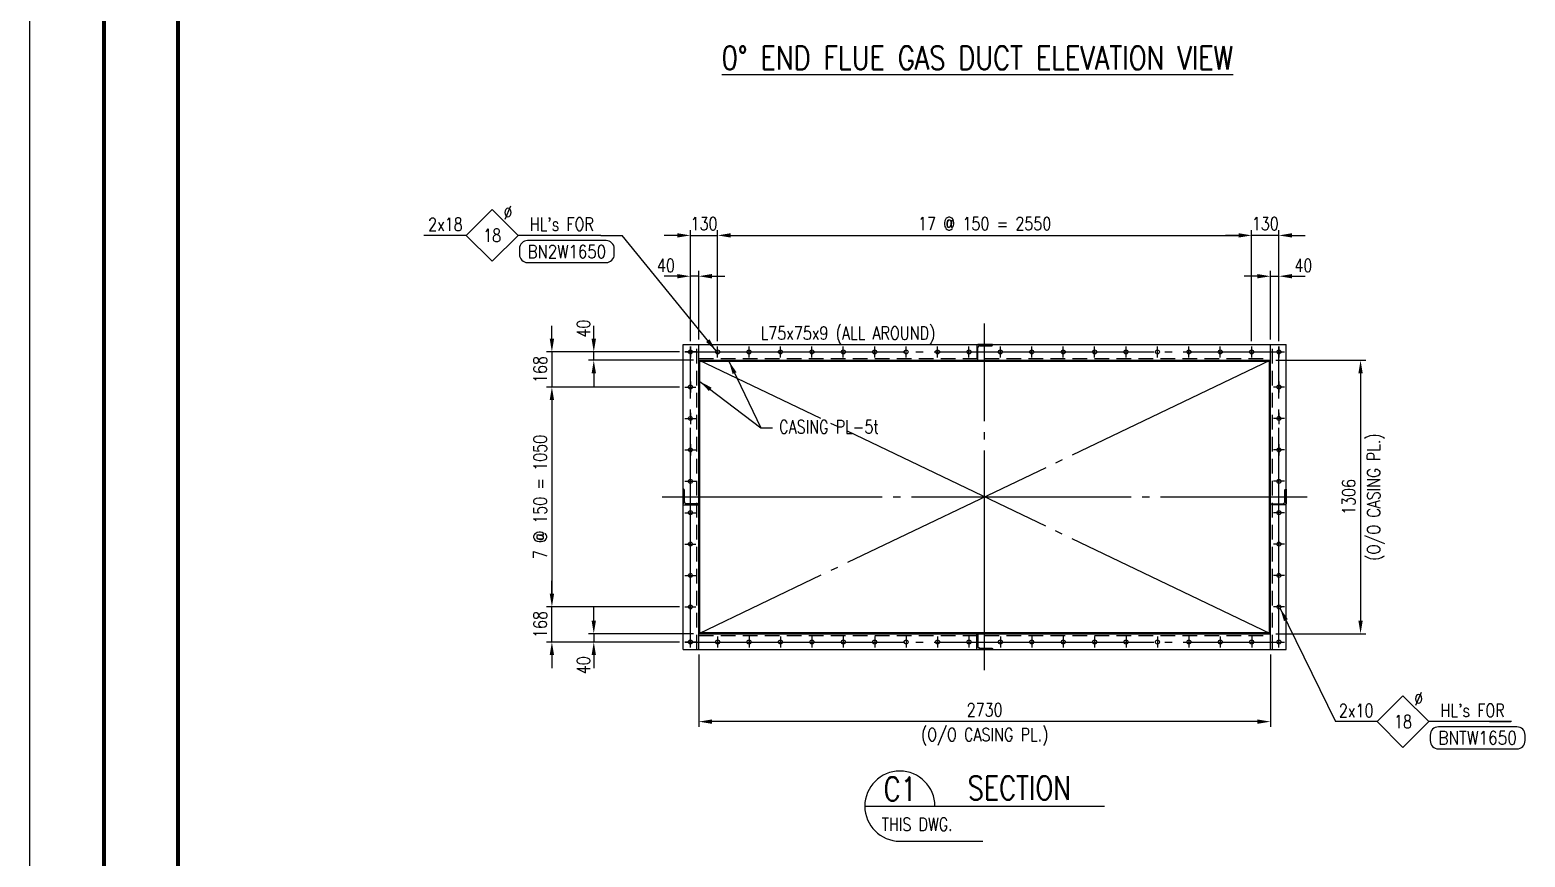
# Model space of a CAD drawing. Header units: millimetres. Extents: x 0 to 134087, y -49114 to 20834.
# Drawn here: x 46775 to 53915, y -45241 to -41289 of the extents above; entities that cross this region are included whole.
import ezdxf
from ezdxf.enums import TextEntityAlignment as Align

# ---------------------------------------------------------------- set-up
doc = ezdxf.new("R2010")
doc.units = ezdxf.units.MM
doc.header["$LTSCALE"] = 35
doc.linetypes.add('JNK-CENTER', pattern=[34, 30, -1.5, 1, -1.5])
doc.linetypes.add('JNK-HIDDEN', pattern=[3, 2, -1])
for name, color, linetype in [('CEN-R', 1, 'JNK-CENTER'), ('CON-C', 4, 'Continuous'), ('CON-G', 3, 'Continuous'), ('CON-W', 7, 'Continuous'), ('CON-Y', 2, 'Continuous'), ('Dim-W', 7, 'Continuous'), ('HID-Y', 2, 'JNK-HIDDEN'), ('STL-OBJT', 7, 'Continuous'), ('TXT-C', 4, 'Continuous')]:
    doc.layers.add(name, color=color, linetype=linetype)
doc.styles.add('SIMPLEX', font='simplex.shx', dxfattribs={"width": 0.8})
doc.dimstyles.new('DIM25', dxfattribs={"dimscale": 25, "dimtxt": 2.5, "dimasz": 2.5, "dimexe": 1, "dimexo": 1, "dimgap": 1, "dimtad": 1, "dimdec": 1, "dimdsep": 46, "dimtxsty": 'SIMPLEX', "dimcen": 0, "dimclrt": 2, "dimazin": 2, "dimtfac": 1, "dimtdec": 1, "dimtix": 1, "dimtmove": 2, "dimatfit": 0, "dimfxl": 0.18, "dimtolj": 1, "dimtzin": 0, "dimarcsym": 0})

# ---------------------------------------------------------------- blocks, each defined once
blk = doc.blocks.new('*D2628')
at = {"layer": 'DEFPOINTS', "color": 0, "transparency": 16777216}
for p in [(52698.9, -42867.6), (52698.9, -44173.6), (53128.9, -44173.6)]:
    blk.add_point(p, dxfattribs=at)
at = {"layer": 'Dim-W', "color": 0, "lineweight": -2, "transparency": 16777216}
for p, q in [((52723.9, -42867.6), (53153.9, -42867.6)), ((53128.9, -42930.1), (53128.9, -44111.1)), ((52723.9, -44173.6), (53153.9, -44173.6))]:
    blk.add_line(p, q, dxfattribs=at)
at = {"layer": 'Dim-W', "color": 0, "transparency": 16777216}
for points in [[(53118.5, -42930.1), (53139.4, -42930.1), (53128.9, -42867.6)], [(53118.5, -44111.1), (53139.4, -44111.1), (53128.9, -44173.6)]]:
    blk.add_solid(points, dxfattribs=at)
at = {"layer": 'Dim-W', "color": 2, "transparency": 16777216, "char_height": 62.5, "attachment_point": 5, "rotation": 90, "style": 'SIMPLEX'}
for s, insert in [('\\A1;(O/O CASING PL.)', (53201.6, -43520.6)), ('\\A1;1306', (53072.7, -43520.6))]:
    blk.add_mtext(s, dxfattribs=dict(at, insert=insert))
blk = doc.blocks.new('TITLE')
at = {"color": 7}
blk.add_line((0, 0), (0, 594.85), dxfattribs=at)
at = {"color": 7, "const_width": 0.707}
for points in [[(14.15, 577.17), (14.15, 17.68)], [(28.29, 17.68), (28.29, 577.52)]]:
    blk.add_lwpolyline(points, dxfattribs=at)
blk = doc.blocks.new('A$C05B03637')
at = {"layer": 'HID-Y'}
for p, q in [((0, 75), (0, 0)), ((75, 75), (0, 75)), ((75, 73), (75, 75)), ((6, 4), (6, 60.5)), ((14.5, 69), (71, 69)), ((0, 0), (2, 0))]:
    blk.add_line(p, q, dxfattribs=at)
for centre, radius, start, end in [((71, 73), 4, 270, 0), ((2, 4), 4, 270, 0), ((14.5, 60.5), 8.5, 90, 180)]:
    blk.add_arc(centre, radius, start, end, dxfattribs=at)
blk = doc.blocks.new('SECTITLE')
at = {"layer": 'CON-G'}
for p, q in [((-1.7, 0), (44.1, 0)), ((5, -6.7), (20.86, -6.7))]:
    blk.add_line(p, q, dxfattribs=at)
blk.add_arc((5, 0), 6.7, 0, 270, dxfattribs=at)
at = {"layer": 'CON-C', "style": 'SIMPLEX', "width": 0.8}
for tag, p in [('ELEVATION', (27.83, 1.22)), ('A', (5.06, 1.04))]:
    blk.add_attdef(tag, text='', height=4.5, dxfattribs=at).set_placement(p, align=Align.CENTER)
at = {"layer": 'CON-Y', "style": 'SIMPLEX', "width": 0.8}
blk.add_attdef('H0000-0000', (1.54, -4.72), '', height=2.5, dxfattribs=at)
blk.add_attdef('SCALE', text='', height=2.5, dxfattribs=at).set_placement((44.9, -3.72), align=Align.RIGHT)
blk = doc.blocks.new('*D2635')
at = {"layer": 'DEFPOINTS', "color": 0, "transparency": 16777216}
for p in [(49968.9, -44248.6), (52698.9, -44248.6), (49968.9, -44593.6)]:
    blk.add_point(p, dxfattribs=at)
at = {"layer": 'Dim-W', "color": 0, "lineweight": -2, "transparency": 16777216}
for p, q in [((49968.9, -44273.6), (49968.9, -44618.6)), ((52698.9, -44273.6), (52698.9, -44618.6)), ((52636.4, -44593.6), (50031.4, -44593.6))]:
    blk.add_line(p, q, dxfattribs=at)
at = {"layer": 'Dim-W', "color": 0, "transparency": 16777216}
for points in [[(50031.4, -44583.2), (50031.4, -44604), (49968.9, -44593.6)], [(52636.4, -44583.2), (52636.4, -44604), (52698.9, -44593.6)]]:
    blk.add_solid(points, dxfattribs=at)
at = {"layer": 'Dim-W', "color": 2, "transparency": 16777216, "char_height": 62.5, "attachment_point": 5, "style": 'SIMPLEX'}
for s, insert in [('\\A1;2730', (51333.9, -44537.3)), ('\\A1;(O/O CASING PL.)', (51333.9, -44666.2))]:
    blk.add_mtext(s, dxfattribs=dict(at, insert=insert))
blk = doc.blocks.new('*D2541')
at = {"layer": 'DEFPOINTS', "color": 0, "transparency": 16777216}
for p in [(49467.4, -42827.6), (49902.4, -42827.6), (49968.9, -42867.6)]:
    blk.add_point(p, dxfattribs=at)
at = {"layer": 'Dim-W', "color": 0, "lineweight": -2, "transparency": 16777216}
for p, q in [((49467.4, -42765.1), (49467.4, -42702.6)), ((49877.4, -42827.6), (49442.4, -42827.6)), ((49467.4, -42867.6), (49467.4, -42827.6)), ((49943.9, -42867.6), (49442.4, -42867.6)), ((49467.4, -42930.1), (49467.4, -42992.6))]:
    blk.add_line(p, q, dxfattribs=at)
at = {"layer": 'Dim-W', "color": 0, "transparency": 16777216}
for points in [[(49457, -42765.1), (49477.9, -42765.1), (49467.4, -42827.6)], [(49457, -42930.1), (49477.9, -42930.1), (49467.4, -42867.6)]]:
    blk.add_solid(points, dxfattribs=at)
at = {"layer": 'Dim-W', "color": 2, "transparency": 16777216, "insert": (49418.2, -42716.6), "char_height": 62.5, "attachment_point": 5, "rotation": 90, "style": 'SIMPLEX'}
blk.add_mtext('\\A1;40', dxfattribs=at)
blk = doc.blocks.new('*D2542')
at = {"layer": 'DEFPOINTS', "color": 0, "transparency": 16777216}
for p in [(49902.4, -42827.6), (49267.4, -42995.6), (49902.4, -42995.6)]:
    blk.add_point(p, dxfattribs=at)
at = {"layer": 'Dim-W', "color": 0, "lineweight": -2, "transparency": 16777216}
for p, q in [((49267.4, -42765.1), (49267.4, -42702.6)), ((49877.4, -42827.6), (49242.4, -42827.6)), ((49267.4, -42827.6), (49267.4, -42995.6)), ((49877.4, -42995.6), (49242.4, -42995.6)), ((49267.4, -43058.1), (49267.4, -43120.6))]:
    blk.add_line(p, q, dxfattribs=at)
at = {"layer": 'Dim-W', "color": 0, "transparency": 16777216}
for points in [[(49257, -42765.1), (49277.9, -42765.1), (49267.4, -42827.6)], [(49257, -43058.1), (49277.9, -43058.1), (49267.4, -42995.6)]]:
    blk.add_solid(points, dxfattribs=at)
at = {"layer": 'Dim-W', "color": 2, "transparency": 16777216, "insert": (49211.2, -42911.6), "char_height": 62.5, "attachment_point": 5, "rotation": 90, "style": 'SIMPLEX'}
blk.add_mtext('\\A1;168', dxfattribs=at)
blk = doc.blocks.new('*D2543')
at = {"layer": 'DEFPOINTS', "color": 0, "transparency": 16777216}
for p in [(49968.9, -44173.6), (49467.4, -44213.6), (49902.4, -44213.6)]:
    blk.add_point(p, dxfattribs=at)
at = {"layer": 'Dim-W', "color": 0, "lineweight": -2, "transparency": 16777216}
for p, q in [((49467.4, -44111.1), (49467.4, -44048.6)), ((49943.9, -44173.6), (49442.4, -44173.6)), ((49467.4, -44173.6), (49467.4, -44213.6)), ((49877.4, -44213.6), (49442.4, -44213.6)), ((49467.4, -44276.1), (49467.4, -44338.6))]:
    blk.add_line(p, q, dxfattribs=at)
at = {"layer": 'Dim-W', "color": 0, "transparency": 16777216}
for points in [[(49457, -44111.1), (49477.9, -44111.1), (49467.4, -44173.6)], [(49457, -44276.1), (49477.9, -44276.1), (49467.4, -44213.6)]]:
    blk.add_solid(points, dxfattribs=at)
at = {"layer": 'Dim-W', "color": 2, "transparency": 16777216, "insert": (49418.2, -44324.5), "char_height": 62.5, "attachment_point": 5, "rotation": 90, "style": 'SIMPLEX'}
blk.add_mtext('\\A1;40', dxfattribs=at)
blk = doc.blocks.new('*D2544')
at = {"layer": 'DEFPOINTS', "color": 0, "transparency": 16777216}
for p in [(49267.4, -44045.6), (49902.4, -44045.6), (49902.4, -44213.6)]:
    blk.add_point(p, dxfattribs=at)
at = {"layer": 'Dim-W', "color": 0, "lineweight": -2, "transparency": 16777216}
for p, q in [((49267.4, -43983.1), (49267.4, -43920.6)), ((49877.4, -44045.6), (49242.4, -44045.6)), ((49267.4, -44213.6), (49267.4, -44045.6)), ((49877.4, -44213.6), (49242.4, -44213.6)), ((49267.4, -44276.1), (49267.4, -44338.6))]:
    blk.add_line(p, q, dxfattribs=at)
at = {"layer": 'Dim-W', "color": 0, "transparency": 16777216}
for points in [[(49257, -43983.1), (49277.9, -43983.1), (49267.4, -44045.6)], [(49257, -44276.1), (49277.9, -44276.1), (49267.4, -44213.6)]]:
    blk.add_solid(points, dxfattribs=at)
at = {"layer": 'Dim-W', "color": 2, "transparency": 16777216, "insert": (49211.2, -44129.6), "char_height": 62.5, "attachment_point": 5, "rotation": 90, "style": 'SIMPLEX'}
blk.add_mtext('\\A1;168', dxfattribs=at)
blk = doc.blocks.new('*D2545')
at = {"layer": 'DEFPOINTS', "color": 0, "transparency": 16777216}
for p in [(49902.4, -42995.6), (49267.4, -44045.6), (49902.4, -44045.6)]:
    blk.add_point(p, dxfattribs=at)
at = {"layer": 'Dim-W', "color": 0, "lineweight": -2, "transparency": 16777216}
for p, q in [((49877.4, -42995.6), (49242.4, -42995.6)), ((49267.4, -43058.1), (49267.4, -43983.1)), ((49877.4, -44045.6), (49242.4, -44045.6))]:
    blk.add_line(p, q, dxfattribs=at)
at = {"layer": 'Dim-W', "color": 0, "transparency": 16777216}
for points in [[(49257, -43058.1), (49277.9, -43058.1), (49267.4, -42995.6)], [(49257, -43983.1), (49277.9, -43983.1), (49267.4, -44045.6)]]:
    blk.add_solid(points, dxfattribs=at)
at = {"layer": 'Dim-W', "color": 2, "transparency": 16777216, "insert": (49211.2, -43520.6), "char_height": 62.5, "attachment_point": 5, "rotation": 90, "style": 'SIMPLEX', "bg_fill": 3, "box_fill_scale": 1.1, "bg_fill_color": 256, "bg_fill_true_color": 13158600, "bg_fill_transparency": 0}
blk.add_mtext('\\A1;7 @ 150 = 1050', dxfattribs=at)
blk = doc.blocks.new('*D2546')
at = {"layer": 'DEFPOINTS', "color": 0, "transparency": 16777216}
for p in [(49928.9, -42466.1), (49928.9, -42801.1), (49968.9, -42792.6)]:
    blk.add_point(p, dxfattribs=at)
at = {"layer": 'Dim-W', "color": 0, "lineweight": -2, "transparency": 16777216}
for p, q in [((49866.4, -42466.1), (49803.9, -42466.1)), ((49928.9, -42776.1), (49928.9, -42441.1)), ((49968.9, -42466.1), (49928.9, -42466.1)), ((49968.9, -42767.6), (49968.9, -42441.1)), ((50031.4, -42466.1), (50093.9, -42466.1))]:
    blk.add_line(p, q, dxfattribs=at)
at = {"layer": 'Dim-W', "color": 0, "transparency": 16777216}
blk.add_solid([(50031.4, -42455.7), (50031.4, -42476.5), (49968.9, -42466.1)], dxfattribs=at)
at = {"layer": 'Dim-W', "color": 2, "transparency": 16777216, "insert": (49812, -42414.5), "char_height": 62.5, "attachment_point": 5, "style": 'SIMPLEX', "bg_fill": 3, "box_fill_scale": 1.1, "bg_fill_color": 256, "bg_fill_true_color": 13158600, "bg_fill_transparency": 0}
blk.add_mtext('\\A1;40', dxfattribs=at)
at = {"layer": 'Dim-W', "color": 0, "transparency": 16777216}
blk.add_solid([(49866.4, -42455.7), (49866.4, -42476.5), (49928.9, -42466.1)], dxfattribs=at)
blk = doc.blocks.new('*D2547')
at = {"layer": 'DEFPOINTS', "color": 0, "transparency": 16777216}
for p in [(50058.9, -42271.1), (49928.9, -42801.1), (50058.9, -42801.1)]:
    blk.add_point(p, dxfattribs=at)
at = {"layer": 'Dim-W', "color": 0, "lineweight": -2, "transparency": 16777216}
for p, q in [((49928.9, -42776.1), (49928.9, -42246.1)), ((50058.9, -42776.1), (50058.9, -42246.1)), ((49866.4, -42271.1), (49803.9, -42271.1)), ((49928.9, -42271.1), (50058.9, -42271.1)), ((50121.4, -42271.1), (50183.9, -42271.1))]:
    blk.add_line(p, q, dxfattribs=at)
at = {"layer": 'Dim-W', "color": 0, "transparency": 16777216}
for points in [[(49866.4, -42260.7), (49866.4, -42281.5), (49928.9, -42271.1)], [(50121.4, -42260.7), (50121.4, -42281.5), (50058.9, -42271.1)]]:
    blk.add_solid(points, dxfattribs=at)
at = {"layer": 'Dim-W', "color": 2, "transparency": 16777216, "insert": (49993.9, -42214.8), "char_height": 62.5, "attachment_point": 5, "style": 'SIMPLEX'}
blk.add_mtext('\\A1;130', dxfattribs=at)
blk = doc.blocks.new('*D2548')
at = {"layer": 'DEFPOINTS', "color": 0, "transparency": 16777216}
for p in [(52738.9, -42466.1), (52698.9, -42792.6), (52738.9, -42801.1)]:
    blk.add_point(p, dxfattribs=at)
at = {"layer": 'Dim-W', "color": 0, "lineweight": -2, "transparency": 16777216}
for p, q in [((52636.4, -42466.1), (52573.9, -42466.1)), ((52698.9, -42767.6), (52698.9, -42441.1)), ((52698.9, -42466.1), (52738.9, -42466.1)), ((52738.9, -42776.1), (52738.9, -42441.1)), ((52801.4, -42466.1), (52863.9, -42466.1))]:
    blk.add_line(p, q, dxfattribs=at)
at = {"layer": 'Dim-W', "color": 0, "transparency": 16777216}
blk.add_solid([(52636.4, -42455.7), (52636.4, -42476.5), (52698.9, -42466.1)], dxfattribs=at)
at = {"layer": 'Dim-W', "color": 2, "transparency": 16777216, "insert": (52855.8, -42414.5), "char_height": 62.5, "attachment_point": 5, "style": 'SIMPLEX', "bg_fill": 3, "box_fill_scale": 1.1, "bg_fill_color": 256, "bg_fill_true_color": 13158600, "bg_fill_transparency": 0}
blk.add_mtext('\\A1;40', dxfattribs=at)
at = {"layer": 'Dim-W', "color": 0, "transparency": 16777216}
blk.add_solid([(52801.4, -42455.7), (52801.4, -42476.5), (52738.9, -42466.1)], dxfattribs=at)
blk = doc.blocks.new('*D2549')
at = {"layer": 'DEFPOINTS', "color": 0, "transparency": 16777216}
for p in [(52608.9, -42271.1), (52608.9, -42801.1), (52738.9, -42801.1)]:
    blk.add_point(p, dxfattribs=at)
at = {"layer": 'Dim-W', "color": 0, "lineweight": -2, "transparency": 16777216}
for p, q in [((52608.9, -42776.1), (52608.9, -42246.1)), ((52738.9, -42776.1), (52738.9, -42246.1)), ((52546.4, -42271.1), (52483.9, -42271.1)), ((52738.9, -42271.1), (52608.9, -42271.1)), ((52801.4, -42271.1), (52863.9, -42271.1))]:
    blk.add_line(p, q, dxfattribs=at)
at = {"layer": 'Dim-W', "color": 0, "transparency": 16777216}
for points in [[(52546.4, -42260.7), (52546.4, -42281.5), (52608.9, -42271.1)], [(52801.4, -42260.7), (52801.4, -42281.5), (52738.9, -42271.1)]]:
    blk.add_solid(points, dxfattribs=at)
at = {"layer": 'Dim-W', "color": 2, "transparency": 16777216, "insert": (52673.9, -42214.8), "char_height": 62.5, "attachment_point": 5, "style": 'SIMPLEX'}
blk.add_mtext('\\A1;130', dxfattribs=at)
blk = doc.blocks.new('*D2550')
at = {"layer": 'DEFPOINTS', "color": 0, "transparency": 16777216}
for p in [(52608.9, -42271.1), (50058.9, -42801.1), (52608.9, -42801.1)]:
    blk.add_point(p, dxfattribs=at)
at = {"layer": 'Dim-W', "color": 0, "lineweight": -2, "transparency": 16777216}
for p, q in [((50058.9, -42776.1), (50058.9, -42246.1)), ((52608.9, -42776.1), (52608.9, -42246.1)), ((50121.4, -42271.1), (52546.4, -42271.1))]:
    blk.add_line(p, q, dxfattribs=at)
at = {"layer": 'Dim-W', "color": 0, "transparency": 16777216}
for points in [[(50121.4, -42260.7), (50121.4, -42281.5), (50058.9, -42271.1)], [(52546.4, -42260.7), (52546.4, -42281.5), (52608.9, -42271.1)]]:
    blk.add_solid(points, dxfattribs=at)
at = {"layer": 'Dim-W', "color": 2, "transparency": 16777216, "insert": (51333.9, -42214.8), "char_height": 62.5, "attachment_point": 5, "style": 'SIMPLEX', "bg_fill": 3, "box_fill_scale": 1.1, "bg_fill_color": 256, "bg_fill_true_color": 13158600, "bg_fill_transparency": 0}
blk.add_mtext('\\A1;17 @ 150 = 2550', dxfattribs=at)
blk = doc.blocks.new('BOLTHOLE')
at = {"layer": 'CON-W'}
blk.add_line((25.7, 0), (9.9, 0), dxfattribs=at)
blk.add_lwpolyline([(0, 0), (4.95, 4.95), (9.9, 0), (4.95, -4.95)], close=True, dxfattribs=at)
at = {"layer": 'CON-Y', "style": 'SIMPLEX', "width": 0.8}
for s, p in [('%%C', (8.81, 3.12)), ("HL's FOR", (24.37, 0.9))]:
    blk.add_text(s, height=2.5, dxfattribs=at).set_placement(p, align=Align.RIGHT)
blk.add_attdef('4', text='', height=2.5, dxfattribs=at).set_placement((-0.69, 0.87), align=Align.RIGHT)
blk.add_attdef('22', text='', height=2.5, dxfattribs=at).set_placement((4.95, 0), align=Align.MIDDLE_CENTER)
blk = doc.blocks.new('boltmark')
at = {"layer": 'CON-Y'}
blk.add_lwpolyline([(0, -4.2), (15, -4.2, 0.414214), (16.56, -2.64), (16.56, -1.56, 0.414214), (15, 0), (0, 0, 0.414214), (-1.56, -1.56), (-1.56, -2.64, 0.414214)], format="xyb", close=True, dxfattribs=at)
at = {"layer": 'CON-G', "style": 'SIMPLEX', "width": 0.802523}
blk.add_attdef('BN2W1650', text='', height=2.5, dxfattribs=at).set_placement((0, -3.35), (15, -3.35), align=Align.FIT)

msp = doc.modelspace()

# ---------------------------------------------------------------- linework, layer by layer
at = {"layer": 'CEN-R'}
for p, q in [((51333.9443, -44348.567), (51333.9443, -42692.567)), ((49955.4443, -42827.567), (49902.4443, -42827.567)), ((49902.4443, -42827.567), (52765.4443, -42827.567)), ((49928.9443, -42801.067), (49928.9443, -42854.067)), ((49928.9443, -44240.067), (49928.9443, -42801.067)), ((50058.9443, -42854.067), (50058.9443, -42801.067)), ((50208.9443, -42854.067), (50208.9443, -42801.067)), ((50358.9443, -42854.067), (50358.9443, -42801.067)), ((50508.9443, -42854.067), (50508.9443, -42801.067)), ((50658.9443, -42854.067), (50658.9443, -42801.067)), ((50808.9443, -42854.067), (50808.9443, -42801.067)), ((50958.9443, -42854.067), (50958.9443, -42801.067)), ((51108.9443, -42854.067), (51108.9443, -42801.067)), ((51258.9443, -42854.067), (51258.9443, -42801.067)), ((51408.9443, -42854.067), (51408.9443, -42801.067)), ((51558.9443, -42854.067), (51558.9443, -42801.067)), ((51708.9443, -42854.067), (51708.9443, -42801.067)), ((51858.9443, -42854.067), (51858.9443, -42801.067)), ((52008.9443, -42854.067), (52008.9443, -42801.067)), ((52158.9443, -42854.067), (52158.9443, -42801.067)), ((52308.9443, -42854.067), (52308.9443, -42801.067)), ((52458.9443, -42854.067), (52458.9443, -42801.067)), ((52608.9443, -42854.067), (52608.9443, -42801.067)), ((52712.4443, -42827.567), (52765.4443, -42827.567)), ((52738.9443, -42801.067), (52738.9443, -42854.067)), ((52738.9443, -44240.067), (52738.9443, -42801.067)), ((52698.9443, -42867.567), (49968.9443, -44173.567)), ((52698.9443, -44173.567), (49968.9443, -42867.567)), ((49928.9443, -42969.067), (49928.9443, -43022.067)), ((52738.9443, -42999.067), (52738.9443, -42946.067)), ((52738.9443, -42969.067), (52738.9443, -43022.067)), ((49902.4443, -42995.567), (49955.4443, -42995.567)), ((52765.4443, -42995.567), (52712.4443, -42995.567)), ((49928.9443, -43119.067), (49928.9443, -43172.067)), ((52738.9443, -43119.067), (52738.9443, -43172.067)), ((49902.4443, -43145.567), (49955.4443, -43145.567)), ((52765.4443, -43145.567), (52712.4443, -43145.567)), ((49902.4443, -43295.567), (49955.4443, -43295.567)), ((49928.9443, -43269.067), (49928.9443, -43322.067)), ((52765.4443, -43295.567), (52712.4443, -43295.567)), ((52738.9443, -43269.067), (52738.9443, -43322.067)), ((49902.4443, -43445.567), (49955.4443, -43445.567)), ((52765.4443, -43445.567), (52712.4443, -43445.567)), ((49793.9443, -43520.567), (52873.9443, -43520.567)), ((49902.4443, -43595.567), (49955.4443, -43595.567)), ((49928.9443, -43622.067), (49928.9443, -43569.067)), ((52765.4443, -43595.567), (52712.4443, -43595.567)), ((52738.9443, -43622.067), (52738.9443, -43569.067)), ((49902.4443, -43745.567), (49955.4443, -43745.567)), ((49928.9443, -43772.067), (49928.9443, -43719.067)), ((52765.4443, -43745.567), (52712.4443, -43745.567)), ((52738.9443, -43772.067), (52738.9443, -43719.067)), ((49902.4443, -43895.567), (49955.4443, -43895.567)), ((49928.9443, -43922.067), (49928.9443, -43869.067)), ((52765.4443, -43895.567), (52712.4443, -43895.567)), ((52738.9443, -43922.067), (52738.9443, -43869.067)), ((49902.4443, -44045.567), (49955.4443, -44045.567)), ((49928.9443, -44072.067), (49928.9443, -44019.067)), ((52765.4443, -44045.567), (52712.4443, -44045.567)), ((52738.9443, -44072.067), (52738.9443, -44019.067)), ((49928.9443, -44240.067), (49928.9443, -44187.067)), ((50058.9443, -44187.067), (50058.9443, -44240.067)), ((50208.9443, -44187.067), (50208.9443, -44240.067)), ((50358.9443, -44187.067), (50358.9443, -44240.067)), ((50508.9443, -44187.067), (50508.9443, -44240.067)), ((50658.9443, -44187.067), (50658.9443, -44240.067)), ((50808.9443, -44187.067), (50808.9443, -44240.067)), ((50958.9443, -44187.067), (50958.9443, -44240.067)), ((51108.9443, -44187.067), (51108.9443, -44240.067)), ((51258.9443, -44187.067), (51258.9443, -44240.067)), ((51408.9443, -44187.067), (51408.9443, -44240.067)), ((51558.9443, -44187.067), (51558.9443, -44240.067)), ((51708.9443, -44187.067), (51708.9443, -44240.067)), ((51858.9443, -44187.067), (51858.9443, -44240.067)), ((52008.9443, -44187.067), (52008.9443, -44240.067)), ((52158.9443, -44187.067), (52158.9443, -44240.067)), ((52308.9443, -44187.067), (52308.9443, -44240.067)), ((52458.9443, -44187.067), (52458.9443, -44240.067)), ((52608.9443, -44187.067), (52608.9443, -44240.067)), ((52738.9443, -44240.067), (52738.9443, -44187.067)), ((49955.4443, -44213.567), (49902.4443, -44213.567)), ((49902.4443, -44213.567), (52765.4443, -44213.567)), ((52712.4443, -44213.567), (52765.4443, -44213.567))]:
    msp.add_line(p, q, dxfattribs=at)
at = {"layer": 'CON-G'}
for p, q in [((49893.9443, -44248.567), (49893.9443, -42792.567)), ((49893.9443, -42792.567), (52773.9443, -42792.567)), ((49968.9443, -44248.567), (49968.9443, -42792.567)), ((52698.9443, -44248.567), (52698.9443, -42792.567)), ((52773.9443, -44248.567), (52773.9443, -42792.567)), ((49968.9443, -42867.567), (52698.9443, -42867.567)), ((49968.9443, -42872.567), (52698.9443, -42872.567)), ((49973.9443, -44168.567), (49973.9443, -42872.567)), ((52693.9443, -44168.567), (52693.9443, -42872.567)), ((49968.9443, -44168.567), (52698.9443, -44168.567)), ((49968.9443, -44173.567), (52698.9443, -44173.567)), ((49893.9443, -44248.567), (52773.9443, -44248.567))]:
    msp.add_line(p, q, dxfattribs=at)
for centre in [(49928.9443, -42827.567), (50058.9443, -42827.567), (50208.9443, -42827.567), (50358.9443, -42827.567), (50508.9443, -42827.567), (50658.9443, -42827.567), (50808.9443, -42827.567), (50958.9443, -42827.567), (51108.9443, -42827.567), (51258.9443, -42827.567), (51408.9443, -42827.567), (51558.9443, -42827.567), (51708.9443, -42827.567), (51858.9443, -42827.567), (52008.9443, -42827.567), (52158.9443, -42827.567), (52308.9443, -42827.567), (52458.9443, -42827.567), (52608.9443, -42827.567), (52738.9443, -42827.567), (49928.9443, -42995.567), (52738.9443, -42995.567), (49928.9443, -43145.567), (52738.9443, -43145.567), (49928.9443, -43295.567), (52738.9443, -43295.567), (49928.9443, -43445.567), (52738.9443, -43445.567), (49928.9443, -43595.567), (52738.9443, -43595.567), (49928.9443, -43745.567), (52738.9443, -43745.567), (49928.9443, -43895.567), (52738.9443, -43895.567), (49928.9443, -44045.567), (52738.9443, -44045.567), (49928.9443, -44213.567), (50058.9443, -44213.567), (50208.9443, -44213.567), (50358.9443, -44213.567), (50508.9443, -44213.567), (50658.9443, -44213.567), (50808.9443, -44213.567), (50958.9443, -44213.567), (51108.9443, -44213.567), (51258.9443, -44213.567), (51408.9443, -44213.567), (51558.9443, -44213.567), (51708.9443, -44213.567), (51858.9443, -44213.567), (52008.9443, -44213.567), (52158.9443, -44213.567), (52308.9443, -44213.567), (52458.9443, -44213.567), (52608.9443, -44213.567), (52738.9443, -44213.567)]:
    msp.add_circle(centre, 9.5, dxfattribs=at)
at = {"layer": 'CON-W'}
for p, q in [((48858.5878, -42271.067), (48655.835, -42271.067)), ((49501.0089, -42271.067), (49603.6393, -42271.067)), ((53207.8122, -44593.567), (53008.4701, -44593.567)), ((53743.8868, -44593.567), (53846.5172, -44593.567))]:
    msp.add_line(p, q, dxfattribs=at)
at = {"layer": 'HID-Y'}
for p, q in [((49959.9443, -44248.567), (49959.9443, -42792.567)), ((52707.9443, -44248.567), (52707.9443, -42792.567)), ((49968.9443, -42858.567), (52698.9443, -42858.567)), ((49968.9443, -44182.567), (52698.9443, -44182.567))]:
    msp.add_line(p, q, dxfattribs=at)

# ---------------------------------------------------------------- block references
at = {"linetype": 'ByBlock', "xscale": 24.99999999749996, "yscale": 24.99999999749996, "zscale": 24.99999999749996}
msp.add_blockref('TITLE', (46774.7711, -48879.4503), dxfattribs=at)
at = {"xscale": 25, "yscale": 25, "zscale": 25}
for name, p, values in [('BOLTHOLE', (48858.5878, -42271.067), {'4': '2x18', '22': '18'}), ('boltmark', (49151.3277, -42296.067), {'BN2W1650': 'BN2W1650'}), ('BOLTHOLE', (53207.8122, -44593.567), {'4': '2x10', '22': '18'})]:
    msp.add_blockref(name, p, dxfattribs=at).add_auto_attribs(values)
ref = msp.add_blockref('boltmark', (53500.5521, -44618.567), dxfattribs=dict(xscale=25, yscale=25, zscale=25))
ref.add_attrib('BN2W1650', 'BNTW1650', dxfattribs={"layer": 'CON-G', "height": 62.5, "style": 'SIMPLEX', "width": 0.812878}).set_placement((53500.5521, -44702.3087), (53875.5406, -44702.3087), align=Align.FIT)
at = {"layer": 'CON-W', "xscale": 25, "yscale": 25, "zscale": 25}
msp.add_blockref('SECTITLE', (50803.9443, -44997.3534), dxfattribs=at).add_auto_attribs({'H0000-0000': 'THIS DWG.', 'A': 'C1', 'ELEVATION': 'SECTION'})
at = {"layer": 'Dim-W'}
msp.add_blockref('A$C05B03637', (51295.9443, -42867.567), dxfattribs=at)
at = {"layer": 'Dim-W', "rotation": 90.00000000000001}
msp.add_blockref('A$C05B03637', (49968.9442, -43558.567), dxfattribs=at)
at = {"layer": 'Dim-W', "xscale": -1}
for p, rotation in [((52698.9443, -43558.567), 270), ((51295.9443, -44173.5671), 180)]:
    msp.add_blockref('A$C05B03637', p, dxfattribs=dict(at, rotation=rotation))

# ---------------------------------------------------------------- texts
at = {"layer": 'CON-Y', "style": 'SIMPLEX', "width": 0.8}
msp.add_text('CASING PL-5t', height=62.5, dxfattribs=at).set_placement((50352.6928, -43216.5881))
at = {"layer": 'TXT-C', "style": 'SIMPLEX', "width": 0.8}
msp.add_text('%%U0%%D END FLUE GAS DUCT ELEVATION VIEW', height=112.5, dxfattribs=at).set_placement((51299.1816, -41479.3969), align=Align.CENTER)

# ---------------------------------------------------------------- dimensions: what is measured, and where the dimension line sits
at = {"layer": 'Dim-W'}
for base, p1, p2, angle, picture, middle in [((49467.4443, -42827.567), (49968.9443, -42867.567), (49902.4443, -42827.567), 90, '*D2541', (49418.2335, -42716.5953)), ((49467.4443, -44213.567), (49968.9443, -44173.567), (49902.4443, -44213.567), 270, '*D2543', (49418.2335, -44324.5388))]:
    dim = msp.add_linear_dim(base=base, p1=p1, p2=p2, angle=angle, dimstyle='DIM25', override={"dimtix": 0}, dxfattribs=at)
    dim.commit()
    dim.dimension.update_dxf_attribs({"geometry": picture, "text_midpoint": middle, "dimtype": 160})
for base, p1, p2, angle, picture, middle in [((49267.4443, -42995.567), (49902.4443, -42827.567), (49902.4443, -42995.567), 90, '*D2542', (49211.1943, -42911.567)), ((49267.4443, -44045.567), (49902.4443, -44213.567), (49902.4443, -44045.567), 270, '*D2544', (49211.1943, -44129.567))]:
    dim = msp.add_linear_dim(base=base, p1=p1, p2=p2, angle=angle, dimstyle='DIM25', dxfattribs=at)
    dim.commit()
    dim.dimension.update_dxf_attribs({"geometry": picture, "text_midpoint": middle})
for base, p1, p2, angle, picture, middle in [((53128.9443, -44173.567), (52698.9443, -42867.567), (52698.9443, -44173.567), 270, '*D2628', (53128.9443, -43520.567)), ((49968.9443, -44593.567), (52698.9443, -44248.567), (49968.9443, -44248.567), 180, '*D2635', (51333.9443, -44593.567))]:
    dim = msp.add_linear_dim(base=base, p1=p1, p2=p2, angle=angle, text='<>\\X(O/O CASING PL.)', dimstyle='DIM25', dxfattribs=at)
    dim.commit()
    dim.dimension.update_dxf_attribs({"geometry": picture, "text_midpoint": middle})

# ---------------------------------------------------------------- leaders
msp.add_leader([(52745.1666, -44052.7456), (53008.4701, -44593.567)], dimstyle='DIM25', override={"dimgap": 1, "dimtad": 0}, dxfattribs=at)
at = {"layer": 'STL-OBJT'}
for points in [[(50112.8702, -42872.567), (50264.5202, -43189.9191), (50320.179, -43189.9191)], [(49973.9443, -42968.647), (50264.5202, -43189.9191)]]:
    msp.add_leader(points, dimstyle='DIM25', dxfattribs=at)

# ---------------------------------------------------------------- next in the draw order: dimensions: what is measured, and where the dimension line sits
at = {"layer": 'Dim-W'}
dim = msp.add_linear_dim(base=(49928.9443, -42466.067), p1=(49968.9443, -42792.567), p2=(49928.9443, -42801.067), dimstyle='DIM25', override={"dimdec": 0, "dimtdec": 0, "dimtix": 0, "dimatfit": 2, "dimtfill": 1}, dxfattribs=at)
dim.commit()
dim.dimension.update_dxf_attribs({"geometry": '*D2546', "text_midpoint": (49812.045, -42414.4746), "dimtype": 160})
dim = msp.add_linear_dim(base=(52738.9443, -42466.067), p1=(52698.9443, -42792.567), p2=(52738.9443, -42801.067), angle=180, dimstyle='DIM25', override={"dimdec": 0, "dimtdec": 0, "dimtix": 0, "dimatfit": 2, "dimtfill": 1}, dxfattribs=at)
dim.commit()
dim.dimension.update_dxf_attribs({"geometry": '*D2548', "text_midpoint": (52855.8435, -42414.4746), "dimtype": 160})
dim = msp.add_linear_dim(base=(49267.4443, -44045.567), p1=(49902.4443, -42995.567), p2=(49902.4443, -44045.567), angle=90, text='7 @ 150 = <>', dimstyle='DIM25', override={"dimdec": 0, "dimtdec": 0, "dimtix": 0, "dimatfit": 2, "dimtfill": 1}, dxfattribs=at)
dim.commit()
dim.dimension.update_dxf_attribs({"geometry": '*D2545', "text_midpoint": (49211.1943, -43520.567)})

# ---------------------------------------------------------------- next in the draw order: dimensions: what is measured, and where the dimension line sits
dim = msp.add_linear_dim(base=(50058.9443, -42271.067), p1=(49928.9443, -42801.067), p2=(50058.9443, -42801.067), dimstyle='DIM25', dxfattribs=at)
dim.commit()
dim.dimension.update_dxf_attribs({"geometry": '*D2547', "text_midpoint": (49993.9443, -42214.817)})
dim = msp.add_linear_dim(base=(52608.9443, -42271.067), p1=(52738.9443, -42801.067), p2=(52608.9443, -42801.067), angle=180, dimstyle='DIM25', dxfattribs=at)
dim.commit()
dim.dimension.update_dxf_attribs({"geometry": '*D2549', "text_midpoint": (52673.9443, -42214.817)})

# ---------------------------------------------------------------- next in the draw order: dimensions: what is measured, and where the dimension line sits
dim = msp.add_linear_dim(base=(52608.9443, -42271.067), p1=(50058.9443, -42801.067), p2=(52608.9443, -42801.067), text='17 @ 150 = <>', dimstyle='DIM25', override={"dimdec": 0, "dimtdec": 0, "dimtix": 0, "dimatfit": 2, "dimtfill": 1}, dxfattribs=at)
dim.commit()
dim.dimension.update_dxf_attribs({"geometry": '*D2550', "text_midpoint": (51333.9443, -42214.817)})

# ---------------------------------------------------------------- next in the draw order: texts
at = {"layer": 'CON-Y', "style": 'SIMPLEX', "width": 0.8}
msp.add_text('L75x75x9 (ALL AROUND)', height=62.5, dxfattribs=at).set_placement((50681.1762, -42769.031), align=Align.CENTER)

# ---------------------------------------------------------------- next in the draw order: leaders
at = {"layer": 'Dim-W'}
msp.add_leader([(50051.1683, -42822.1095), (49603.6393, -42271.067)], dimstyle='DIM25', override={"dimgap": 1, "dimtad": 0}, dxfattribs=at)

doc.saveas('drawing.dxf')
